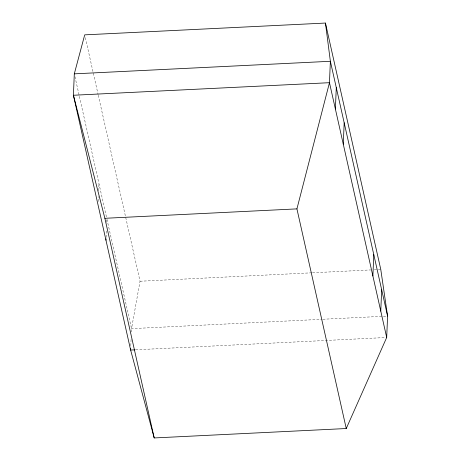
<?xml version="1.0" encoding="UTF-8"?>
<svg xmlns="http://www.w3.org/2000/svg" width="461" height="461" viewBox="0 0 461 461"><rect width="100%" height="100%" fill="white"/><g stroke="black" fill="none" stroke-linecap="round" stroke-linejoin="round"><path stroke-width="0.35" stroke-dasharray="2.31 1.73" d="M98.228 201.515L98.435 196.519M98.671 190.808L98.971 183.674M106.088 237.369L106.416 229.52M106.716 222.381L106.866 218.814L131.529 328.641L131.379 332.208M130.809 345.767L131.08 339.342M98.268 95.225L140.04 281.239L131.529 328.641L322.135 319.289M140.04 281.239L311.786 272.814M312.506 272.779L370.713 269.921M374.309 269.748L380.774 269.431M322.856 319.254L387.586 316.079M135.667 349.801L385.252 337.556M85.343 37.669L98.107 94.522M74.941 76.647L106.56 217.465"/><path stroke-width="0.69" d="M74.307 73.846L73.414 95.254L130.63 350.049L154.205 437.95L346.251 428.528L386.693 337.487L387.586 316.079L380.774 269.431L325.449 23.05L84.709 34.857L74.307 73.846L330.37 61.284L387.586 316.079M105.967 240.221L106.03 238.798M130.688 348.62L130.63 350.049L134.946 349.836M335.389 109.05L336.288 87.642M343.284 144.195L344.183 122.787M372.88 275.983L373.779 254.576M380.769 311.129L381.668 289.721M346.251 428.528L296.924 208.879L329.471 82.692L330.37 61.284L325.449 23.05M386.693 337.487L329.471 82.692L73.414 95.254L104.878 218.301L296.924 208.879M104.878 218.301L154.205 437.95"/></g></svg>
